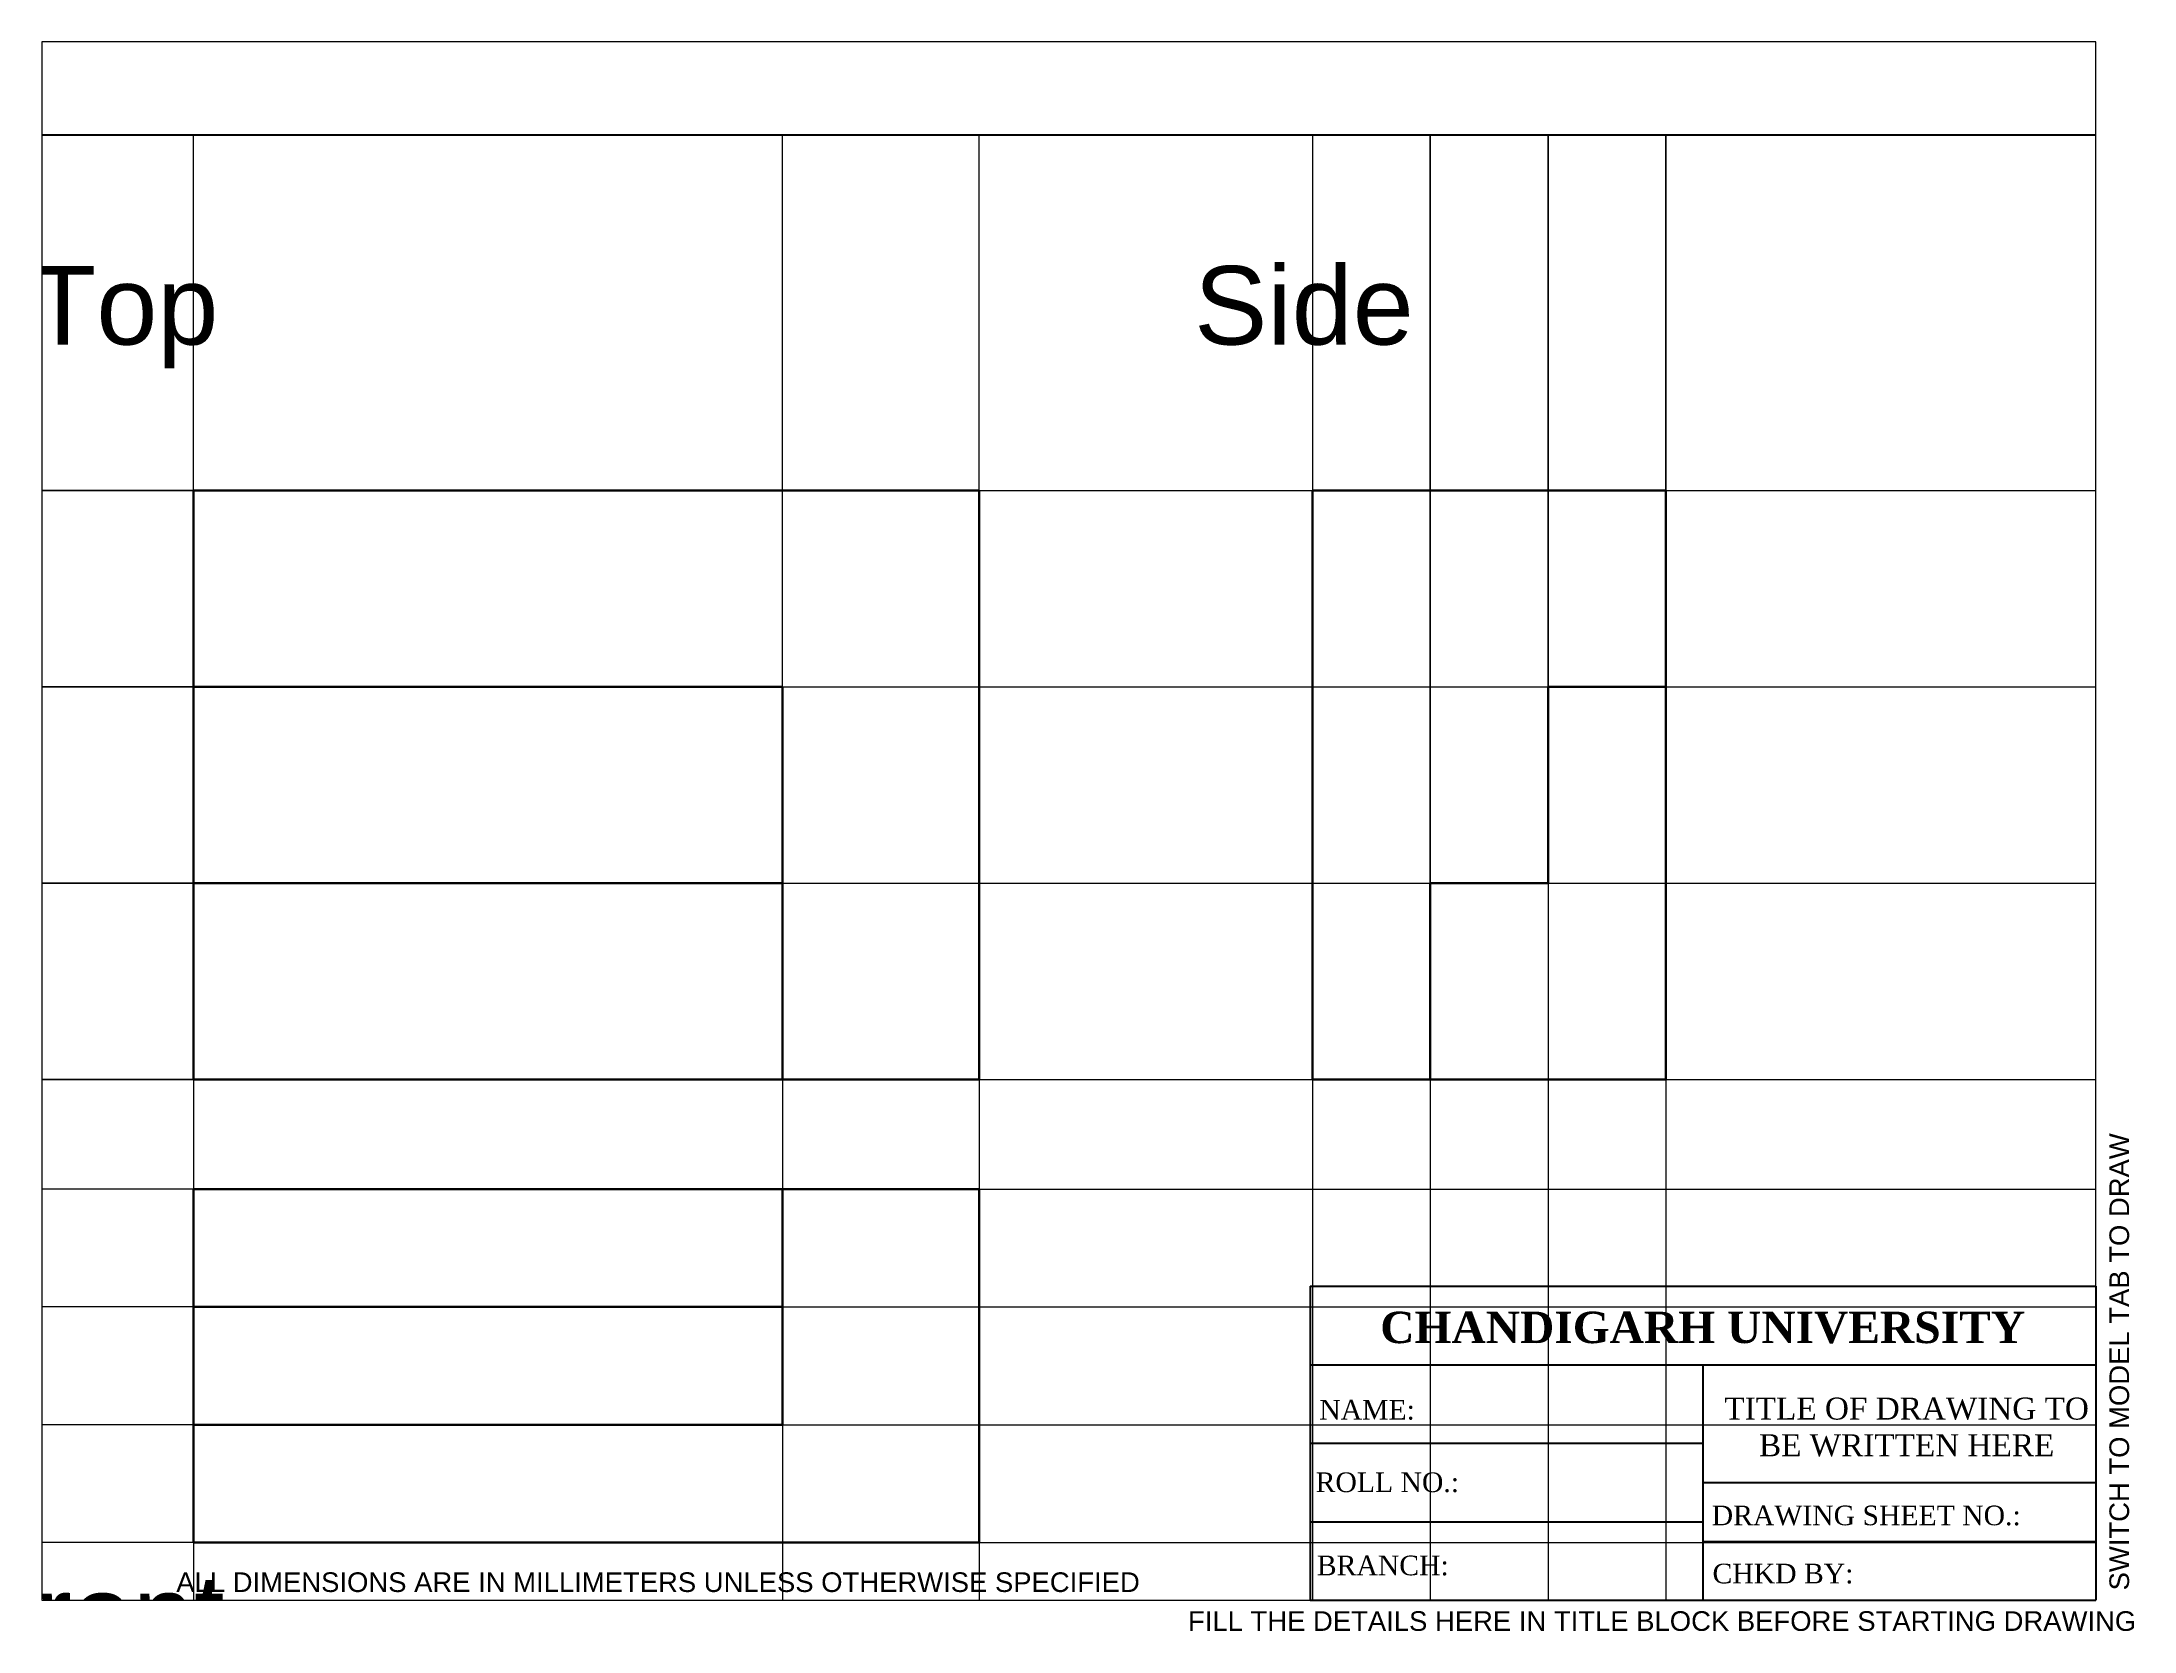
# Paper-space layout 'Layout1' of a CAD drawing. Header units: millimetres. Extents: x 0 to 266, y -4 to 198.
# The model-space entities are those that its viewports show. They can reach past a viewport. Long polylines and large blocks are cut down to what shows.
import ezdxf

# ---------------------------------------------------------------- set-up
doc = ezdxf.new("R2010")
doc.units = ezdxf.units.MM
doc.linetypes.add('ACAD_ISO08W100', pattern=[36, 24, -3, 6, -3])
doc.layers.add('Comments', color=10, linetype='Continuous', lineweight=13, plot=False)
doc.layers.add('thick continuous', color=7, linetype='Continuous', lineweight=30)
doc.styles.get("Standard").update_dxf_attribs({"font": 'arial.ttf'})

msp = doc.modelspace()

# ---------------------------------------------------------------- linework, layer by layer
msp.add_lwpolyline([(0, 0), (297, 0), (297, 210), (0, 210)], close=True)
at = {"layer": 'thick continuous', "color": 240, "lineweight": 0, "true_color": 0xed1f24}
for p, q in [((40.29, 177.98), (40.29, 210)), ((115.29, 177.98), (115.29, 210)), ((140.29, 164.77), (140.29, 210)), ((182.71, 210), (182.71, 0)), ((197.71, 114.77), (197.71, 210)), ((197.71, 210), (197.71, 0)), ((212.71, 139.77), (212.71, 210)), ((212.71, 210), (212.71, 0)), ((227.71, 164.77), (227.71, 210)), ((227.71, 210), (227.71, 0)), ((40.29, 89.77), (40.29, 177.98)), ((115.29, 139.77), (115.29, 177.98)), ((0, 164.77), (297, 164.77)), ((140.29, 164.77), (20.75, 164.77)), ((40.29, 139.77), (0, 139.77)), ((0, 139.77), (297, 139.77)), ((115.29, 139.77), (115.29, 0)), ((40.29, 114.77), (0, 114.77)), ((0, 114.77), (297, 114.77)), ((40.29, 89.77), (0, 89.77)), ((0, 89.77), (140.29, 89.77)), ((115.29, 89.77), (40.29, 89.77)), ((40.29, 89.77), (140.29, 89.77)), ((40.29, 89.77), (40.29, 0)), ((140.29, 89.77), (297, 89.77)), ((140.29, 89.77), (140.29, 0)), ((115.29, 75.81), (0, 75.81)), ((140.29, 75.81), (297, 75.81)), ((115.29, 60.81), (0, 60.81)), ((115.29, 60.81), (297, 60.81)), ((115.29, 45.81), (0, 45.81)), ((115.29, 45.81), (297, 45.81)), ((140.29, 30.81), (0, 30.81)), ((140.29, 30.81), (297, 30.81))]:
    msp.add_line(p, q, dxfattribs=at)
at = {"layer": 'thick continuous'}
for p, q in [((40.29, 164.77), (140.29, 164.77)), ((40.29, 89.77), (40.29, 164.77)), ((40.29, 164.77), (40.29, 139.77)), ((140.29, 164.77), (140.29, 89.77)), ((182.71, 164.77), (227.71, 164.77)), ((182.71, 89.77), (182.71, 164.77)), ((227.71, 164.77), (227.71, 139.77)), ((115.29, 139.77), (40.29, 139.77)), ((115.29, 89.77), (115.29, 139.77)), ((227.71, 139.77), (212.71, 139.77)), ((212.71, 139.77), (212.71, 114.77)), ((227.71, 139.77), (227.71, 89.77)), ((40.29, 114.77), (115.29, 114.77)), ((212.71, 114.77), (197.71, 114.77)), ((197.71, 114.77), (197.71, 89.77)), ((140.29, 89.77), (40.29, 89.77)), ((140.29, 89.77), (115.29, 89.77)), ((197.71, 89.77), (182.71, 89.77)), ((227.71, 89.77), (197.71, 89.77)), ((140.29, 75.81), (40.29, 75.81)), ((40.29, 75.81), (40.29, 30.81)), ((115.29, 45.81), (115.29, 75.81)), ((140.29, 30.81), (140.29, 75.81)), ((40.29, 45.81), (40.29, 60.81)), ((40.29, 60.81), (115.29, 60.81)), ((40.29, 45.81), (115.29, 45.81)), ((40.29, 30.81), (140.29, 30.81)), ((140.29, 30.81), (115.29, 30.81))]:
    msp.add_line(p, q, dxfattribs=at)

# ---------------------------------------------------------------- texts
at = {"layer": 'thick continuous', "color": 240, "lineweight": 0, "true_color": 0xed1f24, "insert": (0, 210), "char_height": 10, "attachment_point": 1}
msp.add_mtext_dynamic_manual_height_columns('{\\C256;    \\P     Top                                Side\\P\\P\\P\\P\\P\\P\\P\\P\\P                                       \\P   Front}', width=297, gutter_width=12.5, heights=[0], dxfattribs=at)

psp = doc.layouts.get("Layout1")

# ---------------------------------------------------------------- linework, layer by layer
for p, q in [((161.41, 40), (261.41, 40)), ((161.41, 40), (161.41, 0)), ((261.41, 40), (261.41, 0)), ((161.41, 30), (261.41, 30)), ((161.41, 30), (194.27, 30)), ((211.41, 30), (211.41, 0)), ((161.41, 20), (211.41, 20)), ((211.41, 15), (261.41, 15)), ((161.41, 10), (211.41, 10)), ((211.41, 7.5), (261.41, 7.5)), ((161.41, 0), (261.41, 0))]:
    psp.add_line(p, q)

# ---------------------------------------------------------------- texts
at = {"attachment_point": 1}
for s, width, insert, char_height in [('\\pxqc;{\\fTimes New Roman|b1|i0|c0|p18;CHANDIGARH UNIVERSITY}', 80.8177, (170.98, 36.75), 4), ('\\pxqc;{\\fTimes New Roman|b0|i0|c0|p18;TITLE OF DRAWING TO BE WRITTEN HERE}', 46.4985, (214.1, 25.81), 2.8)]:
    psp.add_mtext_dynamic_manual_height_columns(s, width=width, gutter_width=40, heights=[0], dxfattribs=dict(at, insert=insert, char_height=char_height))
at = {"linetype": 'ACAD_ISO08W100', "lineweight": 100, "char_height": 2.5, "attachment_point": 1}
for s, width, insert in [('{\\fTimes New Roman|b0|i0|c0|p18;NAME:}', 45.3199, (162.59, 25.51)), ('{\\fTimes New Roman|b0|i0|c0|p18;ROLL NO.:}', 45.3199, (162.13, 16.28)), ('{\\fTimes New Roman|b0|i0|c0|p18;DRAWING SHEET NO.:}', 45.3199, (212.54, 12.06)), ('{\\fTimes New Roman|b0|i0|c0|p18;BRANCH:}', 45.3199, (162.28, 5.69)), ('{\\fTimes New Roman|b0|i0|c0|p18;CHKD BY: }', 47.9779, (212.64, 4.66))]:
    psp.add_mtext_dynamic_manual_height_columns(s, width=width, gutter_width=25, heights=[0], dxfattribs=dict(at, insert=insert))
at = {"layer": 'Comments'}
psp.add_text('SWITCH TO MODEL TAB TO DRAW', height=2.5, rotation=90, dxfattribs=at).set_placement((265.66, 1.26))
psp.add_text('FILL THE DETAILS HERE IN TITLE BLOCK BEFORE STARTING DRAWING', height=2.5, dxfattribs=at).set_placement((145.88, -3.89))
at = {"layer": 'thick continuous'}
psp.add_text('ALL DIMENSIONS ARE IN MILLIMETERS UNLESS OTHERWISE SPECIFIED', height=2.5, dxfattribs=at).set_placement((17.11, 1.06))

# ---------------------------------------------------------------- viewports
psp.add_viewport(center=(130.71, 99.21), size=(261.41, 198.4125), view_center_point=(151.71, 122.67), view_height=198.4125, dxfattribs=at)

doc.saveas('drawing.dxf')
